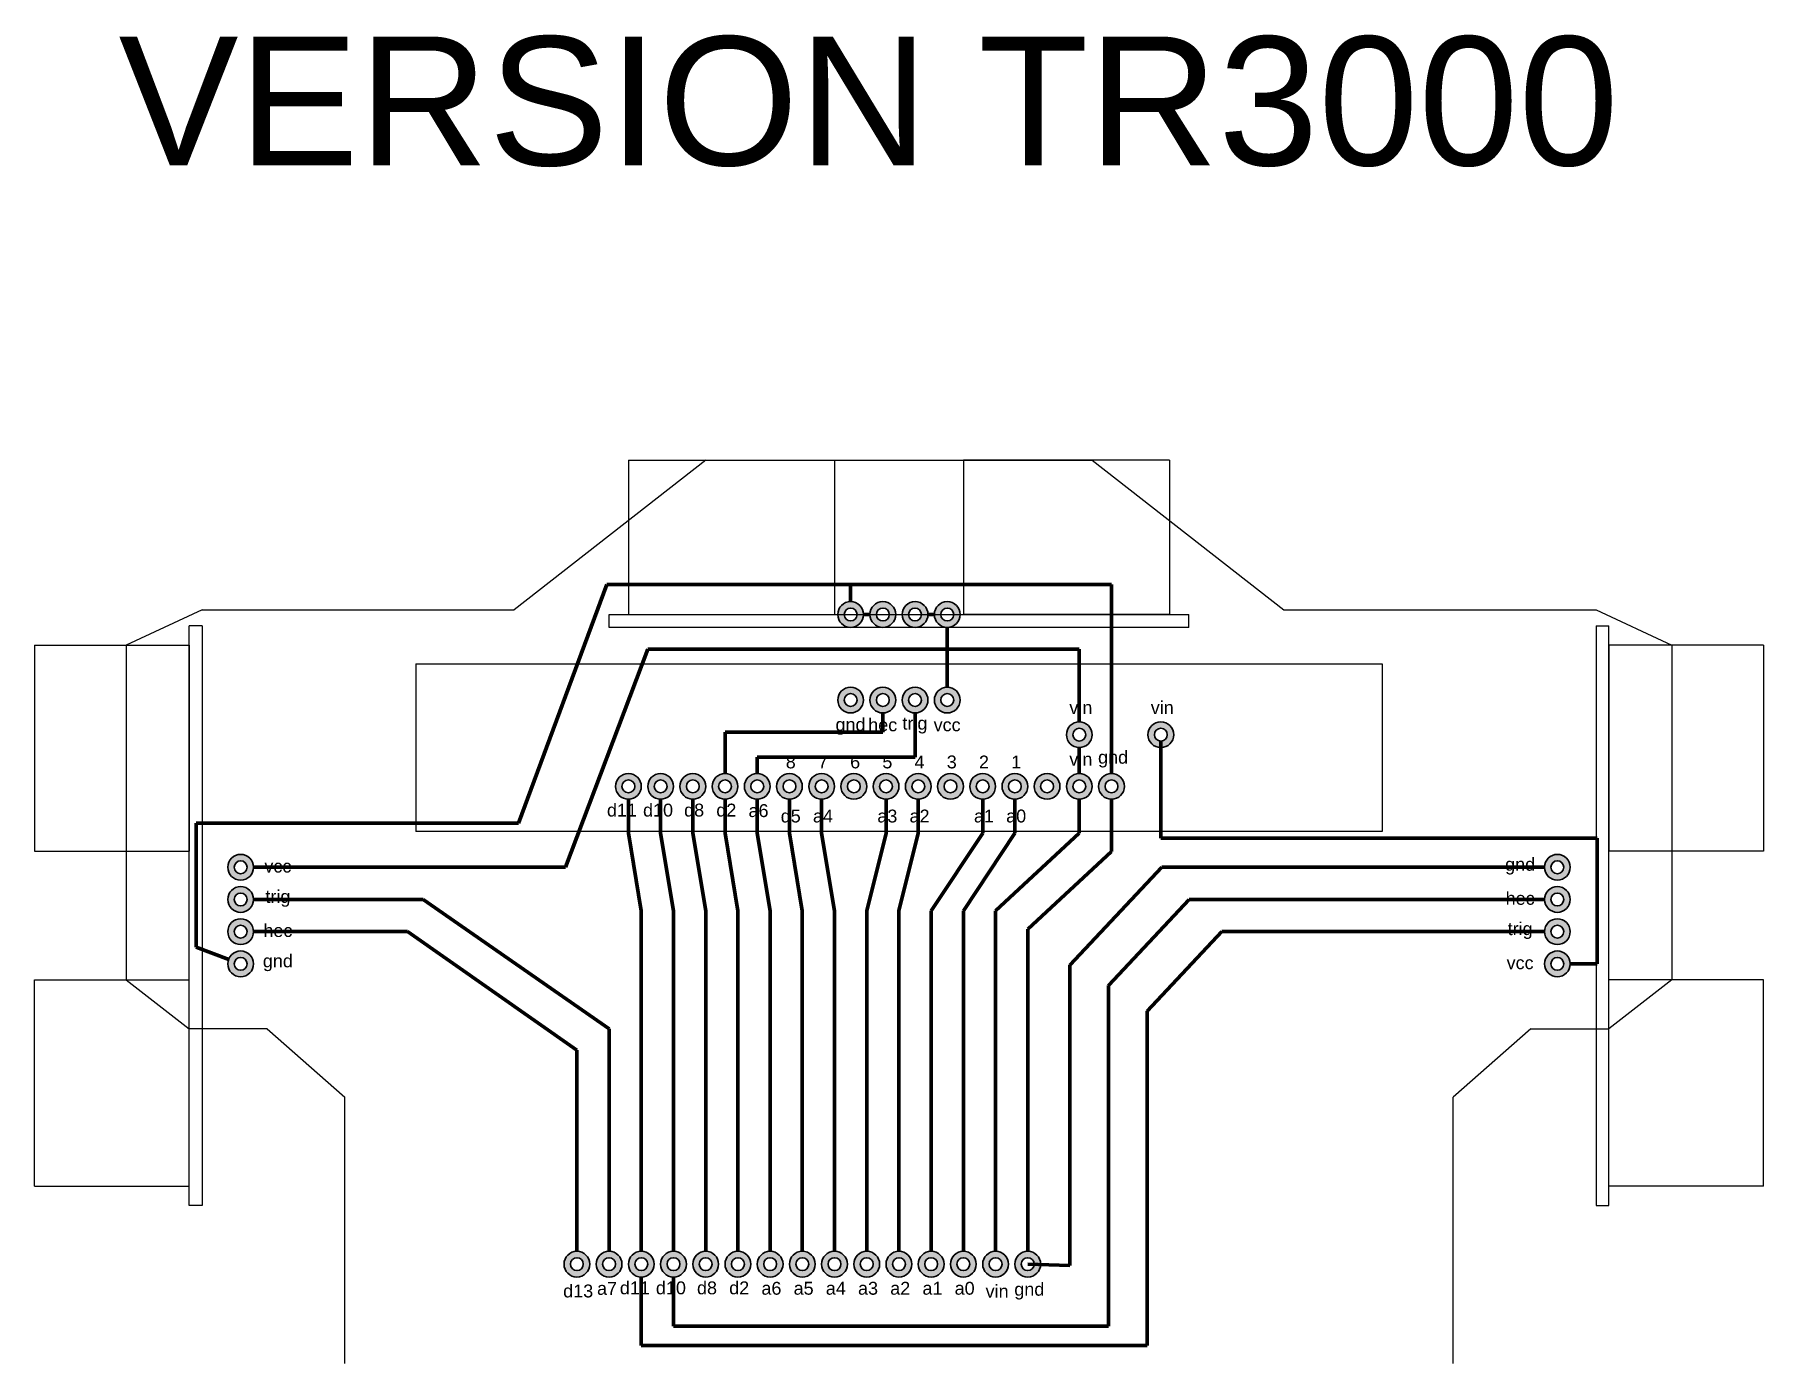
# Model space of a CAD drawing. Header units: millimetres. Extents: x 354 to 1075, y 97 to 298.
# Drawn here: x 749.4 to 883.6, y 195.6 to 298 of the extents above; entities that cross this region are included whole.
import ezdxf

# ---------------------------------------------------------------- set-up
doc = ezdxf.new("R2010")
doc.units = ezdxf.units.MM
doc.layers.add('motores', color=160, linetype='Continuous')
doc.layers.add('placas', color=80, linetype='Continuous')
doc.layers.add('ribetes', color=12, linetype='Continuous', lineweight=100)
doc.layers.add('TALADRO', color=210, linetype='Continuous', lineweight=35)
doc.styles.get("Standard").update_dxf_attribs({"font": 'arial.ttf'})

msp = doc.modelspace()

# ---------------------------------------------------------------- hatches: boundary and pattern name
at = {"layer": 'TALADRO'}
h = msp.add_hatch(color=256, dxfattribs=at)
h.dxf.hatch_style = 1
h.paths.add_polyline_path([(813.76, 252.99, 1), (811.76, 252.99, 1)])
h.paths.add_polyline_path([(812.26, 252.99, -1), (813.26, 252.99, -1)], flags=16)
h = msp.add_hatch(color=256, dxfattribs=at)
h.dxf.hatch_style = 1
h.paths.add_polyline_path([(816.26, 252.99, 1), (814.26, 252.99, 1)])
h.paths.add_polyline_path([(814.76, 252.99, -1), (815.76, 252.99, -1)], flags=16)
h = msp.add_hatch(color=256, dxfattribs=at)
h.dxf.hatch_style = 1
h.paths.add_polyline_path([(818.76, 252.99, 1), (816.76, 252.99, 1)])
h.paths.add_polyline_path([(817.26, 252.99, -1), (818.26, 252.99, -1)], flags=16)
h = msp.add_hatch(color=256, dxfattribs=at)
h.dxf.hatch_style = 1
h.paths.add_polyline_path([(821.26, 252.99, 1), (819.26, 252.99, 1)])
h.paths.add_polyline_path([(819.76, 252.99, -1), (820.76, 252.99, -1)], flags=16)
h = msp.add_hatch(color=256, dxfattribs=at)
h.dxf.hatch_style = 1
h.paths.add_polyline_path([(813.76, 246.35, 1), (811.76, 246.35, 1)])
h.paths.add_polyline_path([(813.26, 246.35, 1), (812.26, 246.35, 1)], flags=16)
h = msp.add_hatch(color=256, dxfattribs=at)
h.dxf.hatch_style = 1
h.paths.add_polyline_path([(816.26, 246.35, 1), (814.26, 246.35, 1)])
h.paths.add_polyline_path([(815.76, 246.35, 1), (814.76, 246.35, 1)], flags=16)
h = msp.add_hatch(color=256, dxfattribs=at)
h.dxf.hatch_style = 1
h.paths.add_polyline_path([(818.76, 246.35, 1), (816.76, 246.35, 1)])
h.paths.add_polyline_path([(818.26, 246.35, 1), (817.26, 246.35, 1)], flags=16)
h = msp.add_hatch(color=256, dxfattribs=at)
h.dxf.hatch_style = 1
h.paths.add_polyline_path([(821.26, 246.35, 1), (819.26, 246.35, 1)])
h.paths.add_polyline_path([(820.76, 246.35, 1), (819.76, 246.35, 1)], flags=16)
h = msp.add_hatch(color=256, dxfattribs=at)
h.dxf.hatch_style = 1
h.paths.add_polyline_path([(831.51, 243.66, 1), (829.51, 243.66, 1)])
h.paths.add_polyline_path([(831.01, 243.66, 1), (830.01, 243.66, 1)], flags=16)
h = msp.add_hatch(color=256, dxfattribs=at)
h.dxf.hatch_style = 1
h.paths.add_polyline_path([(837.84, 243.66, 1), (835.84, 243.66, 1)])
h.paths.add_polyline_path([(837.34, 243.66, 1), (836.34, 243.66, 1)], flags=16)
h = msp.add_hatch(color=256, dxfattribs=at)
h.dxf.hatch_style = 1
h.paths.add_polyline_path([(796.51, 239.65, 1), (794.51, 239.65, 1)])
h.paths.add_polyline_path([(796.01, 239.65, 1), (795.01, 239.65, 1)], flags=16)
h = msp.add_hatch(color=256, dxfattribs=at)
h.dxf.hatch_style = 1
h.paths.add_polyline_path([(799.01, 239.65, 1), (797.01, 239.65, 1)])
h.paths.add_polyline_path([(798.51, 239.65, 1), (797.51, 239.65, 1)], flags=16)
h = msp.add_hatch(color=256, dxfattribs=at)
h.dxf.hatch_style = 1
h.paths.add_polyline_path([(801.51, 239.65, 1), (799.51, 239.65, 1)])
h.paths.add_polyline_path([(801.01, 239.65, 1), (800.01, 239.65, 1)], flags=16)
h = msp.add_hatch(color=256, dxfattribs=at)
h.dxf.hatch_style = 1
h.paths.add_polyline_path([(804.01, 239.65, 1), (802.01, 239.65, 1)])
h.paths.add_polyline_path([(803.51, 239.65, 1), (802.51, 239.65, 1)], flags=16)
h = msp.add_hatch(color=256, dxfattribs=at)
h.dxf.hatch_style = 1
h.paths.add_polyline_path([(806.51, 239.65, 1), (804.51, 239.65, 1)])
h.paths.add_polyline_path([(806.01, 239.65, 1), (805.01, 239.65, 1)], flags=16)
h = msp.add_hatch(color=256, dxfattribs=at)
h.dxf.hatch_style = 1
h.paths.add_polyline_path([(809.01, 239.65, 1), (807.01, 239.65, 1)])
h.paths.add_polyline_path([(808.51, 239.65, 1), (807.51, 239.65, 1)], flags=16)
h = msp.add_hatch(color=256, dxfattribs=at)
h.dxf.hatch_style = 1
h.paths.add_polyline_path([(811.51, 239.65, 1), (809.51, 239.65, 1)])
h.paths.add_polyline_path([(811.01, 239.65, 1), (810.01, 239.65, 1)], flags=16)
h = msp.add_hatch(color=256, dxfattribs=at)
h.dxf.hatch_style = 1
h.paths.add_polyline_path([(814.01, 239.65, 1), (812.01, 239.65, 1)])
h.paths.add_polyline_path([(813.51, 239.65, 1), (812.51, 239.65, 1)], flags=16)
h = msp.add_hatch(color=256, dxfattribs=at)
h.dxf.hatch_style = 1
h.paths.add_polyline_path([(816.51, 239.65, 1), (814.51, 239.65, 1)])
h.paths.add_polyline_path([(816.01, 239.65, 1), (815.01, 239.65, 1)], flags=16)
h = msp.add_hatch(color=256, dxfattribs=at)
h.dxf.hatch_style = 1
h.paths.add_polyline_path([(819.01, 239.65, 1), (817.01, 239.65, 1)])
h.paths.add_polyline_path([(818.51, 239.65, 1), (817.51, 239.65, 1)], flags=16)
h = msp.add_hatch(color=256, dxfattribs=at)
h.dxf.hatch_style = 1
h.paths.add_polyline_path([(821.51, 239.65, 1), (819.51, 239.65, 1)])
h.paths.add_polyline_path([(821.01, 239.65, 1), (820.01, 239.65, 1)], flags=16)
h = msp.add_hatch(color=256, dxfattribs=at)
h.dxf.hatch_style = 1
h.paths.add_polyline_path([(824.01, 239.65, 1), (822.01, 239.65, 1)])
h.paths.add_polyline_path([(823.51, 239.65, 1), (822.51, 239.65, 1)], flags=16)
h = msp.add_hatch(color=256, dxfattribs=at)
h.dxf.hatch_style = 1
h.paths.add_polyline_path([(826.51, 239.65, 1), (824.51, 239.65, 1)])
h.paths.add_polyline_path([(826.01, 239.65, 1), (825.01, 239.65, 1)], flags=16)
h = msp.add_hatch(color=256, dxfattribs=at)
h.dxf.hatch_style = 1
h.paths.add_polyline_path([(829.01, 239.65, 1), (827.01, 239.65, 1)])
h.paths.add_polyline_path([(828.51, 239.65, 1), (827.51, 239.65, 1)], flags=16)
h = msp.add_hatch(color=256, dxfattribs=at)
h.dxf.hatch_style = 1
h.paths.add_polyline_path([(831.51, 239.65, 1), (829.51, 239.65, 1)])
h.paths.add_polyline_path([(831.01, 239.65, 1), (830.01, 239.65, 1)], flags=16)
h = msp.add_hatch(color=256, dxfattribs=at)
h.dxf.hatch_style = 1
h.paths.add_polyline_path([(834.01, 239.65, 1), (832.01, 239.65, 1)])
h.paths.add_polyline_path([(833.51, 239.65, 1), (832.51, 239.65, 1)], flags=16)
h = msp.add_hatch(color=256, dxfattribs=at)
h.dxf.hatch_style = 1
h.paths.add_polyline_path([(766.41, 233.37, 1), (764.41, 233.37, 1)])
h.paths.add_polyline_path([(765.91, 233.37, 1), (764.91, 233.37, 1)], flags=16)
h = msp.add_hatch(color=256, dxfattribs=at)
h.dxf.hatch_style = 1
h.paths.add_polyline_path([(868.62, 233.37, 1), (866.62, 233.37, 1)])
h.paths.add_polyline_path([(868.12, 233.37, 1), (867.12, 233.37, 1)], flags=16)
h = msp.add_hatch(color=256, dxfattribs=at)
h.dxf.hatch_style = 1
h.paths.add_polyline_path([(766.41, 230.87, 1), (764.41, 230.87, 1)])
h.paths.add_polyline_path([(765.91, 230.87, 1), (764.91, 230.87, 1)], flags=16)
h = msp.add_hatch(color=256, dxfattribs=at)
h.dxf.hatch_style = 1
h.paths.add_polyline_path([(868.62, 230.87, 1), (866.62, 230.87, 1)])
h.paths.add_polyline_path([(868.12, 230.87, 1), (867.12, 230.87, 1)], flags=16)
h = msp.add_hatch(color=256, dxfattribs=at)
h.dxf.hatch_style = 1
h.paths.add_polyline_path([(766.41, 228.37, 1), (764.41, 228.37, 1)])
h.paths.add_polyline_path([(765.91, 228.37, 1), (764.91, 228.37, 1)], flags=16)
h = msp.add_hatch(color=256, dxfattribs=at)
h.dxf.hatch_style = 1
h.paths.add_polyline_path([(868.62, 228.37, 1), (866.62, 228.37, 1)])
h.paths.add_polyline_path([(868.12, 228.37, 1), (867.12, 228.37, 1)], flags=16)
h = msp.add_hatch(color=256, dxfattribs=at)
h.dxf.hatch_style = 1
h.paths.add_polyline_path([(766.41, 225.87, 1), (764.41, 225.87, 1)])
h.paths.add_polyline_path([(765.91, 225.87, 1), (764.91, 225.87, 1)], flags=16)
h = msp.add_hatch(color=256, dxfattribs=at)
h.dxf.hatch_style = 1
h.paths.add_polyline_path([(868.62, 225.87, 1), (866.62, 225.87, 1)])
h.paths.add_polyline_path([(868.12, 225.87, 1), (867.12, 225.87, 1)], flags=16)
h = msp.add_hatch(color=256, dxfattribs=at)
h.dxf.hatch_style = 1
h.paths.add_polyline_path([(792.51, 202.56, 1), (790.51, 202.56, 1)])
h.paths.add_polyline_path([(791.01, 202.56, -1), (792.01, 202.56, -1)], flags=16)
h = msp.add_hatch(color=256, dxfattribs=at)
h.dxf.hatch_style = 1
h.paths.add_polyline_path([(795.01, 202.56, 1), (793.01, 202.56, 1)])
h.paths.add_polyline_path([(793.51, 202.56, -1), (794.51, 202.56, -1)], flags=16)
h = msp.add_hatch(color=256, dxfattribs=at)
h.dxf.hatch_style = 1
h.paths.add_polyline_path([(797.51, 202.56, 1), (795.51, 202.56, 1)])
h.paths.add_polyline_path([(796.01, 202.56, -1), (797.01, 202.56, -1)], flags=16)
h = msp.add_hatch(color=256, dxfattribs=at)
h.dxf.hatch_style = 1
h.paths.add_polyline_path([(800.01, 202.56, 1), (798.01, 202.56, 1)])
h.paths.add_polyline_path([(798.51, 202.56, -1), (799.51, 202.56, -1)], flags=16)
h = msp.add_hatch(color=256, dxfattribs=at)
h.dxf.hatch_style = 1
h.paths.add_polyline_path([(802.51, 202.56, 1), (800.51, 202.56, 1)])
h.paths.add_polyline_path([(801.01, 202.56, -1), (802.01, 202.56, -1)], flags=16)
h = msp.add_hatch(color=256, dxfattribs=at)
h.dxf.hatch_style = 1
h.paths.add_polyline_path([(805.01, 202.56, 1), (803.01, 202.56, 1)])
h.paths.add_polyline_path([(803.51, 202.56, -1), (804.51, 202.56, -1)], flags=16)
h = msp.add_hatch(color=256, dxfattribs=at)
h.dxf.hatch_style = 1
h.paths.add_polyline_path([(805.51, 202.56, 1), (807.51, 202.56, 1)])
h.paths.add_polyline_path([(807.01, 202.56, -1), (806.01, 202.56, -1)], flags=16)
h = msp.add_hatch(color=256, dxfattribs=at)
h.dxf.hatch_style = 1
h.paths.add_polyline_path([(808.01, 202.56, 1), (810.01, 202.56, 1)])
h.paths.add_polyline_path([(809.51, 202.56, -1), (808.51, 202.56, -1)], flags=16)
h = msp.add_hatch(color=256, dxfattribs=at)
h.dxf.hatch_style = 1
h.paths.add_polyline_path([(810.51, 202.56, 1), (812.51, 202.56, 1)])
h.paths.add_polyline_path([(812.01, 202.56, -1), (811.01, 202.56, -1)], flags=16)
h = msp.add_hatch(color=256, dxfattribs=at)
h.dxf.hatch_style = 1
h.paths.add_polyline_path([(813.01, 202.56, 1), (815.01, 202.56, 1)])
h.paths.add_polyline_path([(814.51, 202.56, -1), (813.51, 202.56, -1)], flags=16)
h = msp.add_hatch(color=256, dxfattribs=at)
h.dxf.hatch_style = 1
h.paths.add_polyline_path([(815.51, 202.56, 1), (817.51, 202.56, 1)])
h.paths.add_polyline_path([(817.01, 202.56, -1), (816.01, 202.56, -1)], flags=16)
h = msp.add_hatch(color=256, dxfattribs=at)
h.dxf.hatch_style = 1
h.paths.add_polyline_path([(818.01, 202.56, 1), (820.01, 202.56, 1)])
h.paths.add_polyline_path([(819.51, 202.56, -1), (818.51, 202.56, -1)], flags=16)
h = msp.add_hatch(color=256, dxfattribs=at)
h.dxf.hatch_style = 1
h.paths.add_polyline_path([(820.51, 202.56, 1), (822.51, 202.56, 1)])
h.paths.add_polyline_path([(822.01, 202.56, -1), (821.01, 202.56, -1)], flags=16)
h = msp.add_hatch(color=256, dxfattribs=at)
h.dxf.hatch_style = 1
h.paths.add_polyline_path([(823.01, 202.56, 1), (825.01, 202.56, 1)])
h.paths.add_polyline_path([(824.51, 202.56, -1), (823.51, 202.56, -1)], flags=16)
h = msp.add_hatch(color=256, dxfattribs=at)
h.dxf.hatch_style = 1
h.paths.add_polyline_path([(825.51, 202.56, 1), (827.51, 202.56, 1)])
h.paths.add_polyline_path([(827.01, 202.56, -1), (826.01, 202.56, -1)], flags=16)

# ---------------------------------------------------------------- linework, layer by layer
for p, q in [((801.51, 264.98), (786.64, 253.35)), ((801.51, 264.98), (831.51, 264.98)), ((831.51, 264.98), (846.39, 253.35)), ((762.41, 253.35), (756.51, 250.62)), ((762.41, 253.35), (786.64, 253.35)), ((846.39, 253.35), (870.62, 253.35)), ((870.62, 253.35), (876.51, 250.62)), ((756.51, 250.62), (756.51, 224.62)), ((876.51, 250.62), (876.51, 224.62)), ((756.51, 224.62), (761.41, 220.82)), ((876.51, 224.62), (871.62, 220.82)), ((767.48, 220.82), (761.41, 220.82)), ((767.48, 220.82), (773.5, 215.51)), ((865.55, 220.82), (859.53, 215.51)), ((865.55, 220.82), (871.62, 220.82)), ((773.5, 194.85), (773.5, 215.51)), ((859.53, 194.85), (859.53, 215.51))]:
    msp.add_line(p, q)
at = {"layer": 'motores'}
for p, q in [((779.01, 249.15), (854.01, 249.15)), ((779.01, 249.15), (779.01, 236.15)), ((854.01, 249.15), (854.01, 236.15)), ((854.01, 236.15), (779.01, 236.15))]:
    msp.add_line(p, q, dxfattribs=at)
at = {"layer": 'placas'}
for p, q in [((795.51, 264.98), (811.51, 264.98)), ((795.51, 264.98), (795.51, 252.98)), ((811.51, 264.98), (811.51, 252.98)), ((837.51, 264.98), (821.51, 264.98)), ((821.51, 264.98), (821.51, 252.98)), ((837.51, 264.98), (837.51, 252.98)), ((794.01, 251.98), (794.01, 252.98)), ((794.01, 252.98), (839.01, 252.98)), ((795.51, 252.98), (811.51, 252.98)), ((837.51, 252.98), (821.51, 252.98)), ((839.01, 251.98), (839.01, 252.98)), ((761.41, 207.12), (761.41, 252.12)), ((762.41, 252.12), (761.41, 252.12)), ((762.41, 252.12), (762.41, 207.12)), ((839.01, 251.98), (794.01, 251.98)), ((870.62, 252.12), (870.62, 207.12)), ((870.62, 252.12), (871.62, 252.12)), ((871.62, 207.12), (871.62, 252.12)), ((749.41, 250.62), (749.41, 234.62)), ((749.41, 250.62), (761.41, 250.62)), ((761.41, 250.62), (761.41, 234.62)), ((871.62, 250.62), (871.62, 234.62)), ((883.62, 250.62), (871.62, 250.62)), ((883.62, 250.62), (883.62, 234.62)), ((749.41, 234.62), (761.41, 234.62)), ((883.62, 234.62), (871.62, 234.62)), ((749.41, 208.62), (749.41, 224.62)), ((749.41, 224.62), (761.41, 224.62)), ((761.41, 208.62), (761.41, 224.62)), ((883.62, 224.62), (871.62, 224.62)), ((871.62, 208.62), (871.62, 224.62)), ((883.62, 208.62), (883.62, 224.62)), ((749.41, 208.62), (761.41, 208.62)), ((883.62, 208.62), (871.62, 208.62)), ((762.41, 207.12), (761.41, 207.12)), ((870.62, 207.12), (871.62, 207.12))]:
    msp.add_line(p, q, dxfattribs=at)
at = {"layer": 'ribetes'}
for p, q in [((793.83, 255.33), (786.98, 236.79)), ((833.01, 255.33), (793.83, 255.33)), ((812.76, 253.99), (812.76, 255.33)), ((833.01, 240.65), (833.01, 255.33)), ((813.76, 252.99), (814.26, 252.99)), ((819.26, 252.99), (818.76, 252.99)), ((820.26, 247.35), (820.26, 251.98)), ((797.03, 250.3), (790.63, 233.37)), ((830.51, 250.3), (797.03, 250.3)), ((830.51, 244.66), (830.51, 250.3)), ((815.26, 245.35), (815.26, 243.86)), ((817.76, 245.35), (817.76, 241.92)), ((803.01, 240.65), (803.01, 243.86)), ((815.26, 243.86), (803.01, 243.86)), ((836.84, 235.64), (836.84, 243.16)), ((805.51, 240.65), (805.51, 241.92)), ((817.76, 241.92), (805.51, 241.92)), ((830.51, 240.65), (830.51, 242.66)), ((795.51, 236.02), (795.51, 238.65)), ((798.01, 236.02), (798.01, 238.65)), ((800.51, 236.02), (800.51, 238.65)), ((803.01, 236.02), (803.01, 238.65)), ((805.51, 236.02), (805.51, 238.65)), ((808.01, 236.02), (808.01, 238.65)), ((808.01, 236.02), (808.01, 238.65)), ((810.51, 236.02), (810.51, 238.65)), ((815.51, 236.02), (815.51, 238.65)), ((818.01, 236.02), (818.01, 238.65)), ((823.01, 236.02), (823.01, 238.65)), ((825.51, 236.02), (825.51, 238.65)), ((830.51, 236.02), (830.51, 238.65)), ((833.01, 234.59), (833.01, 238.65)), ((761.95, 236.79), (761.95, 227.16)), ((786.98, 236.79), (761.95, 236.79)), ((795.51, 236.02), (796.51, 229.98)), ((798.01, 236.02), (799.01, 229.98)), ((800.51, 236.02), (801.51, 229.98)), ((804.01, 229.98), (803.01, 236.02)), ((806.51, 229.98), (805.51, 236.02)), ((809.01, 229.98), (808.01, 236.02)), ((811.51, 229.98), (810.51, 236.02)), ((814.01, 229.98), (815.51, 236.02)), ((816.51, 229.98), (818.01, 236.02)), ((819.01, 229.98), (823.01, 236.02)), ((821.51, 229.98), (825.51, 236.02)), ((824.01, 229.98), (830.51, 236.02)), ((870.71, 235.64), (836.84, 235.64)), ((870.71, 225.87), (870.71, 235.64)), ((826.51, 228.56), (833.01, 234.59)), ((766.41, 233.37), (790.63, 233.37)), ((836.91, 233.37), (829.77, 225.77)), ((866.62, 233.37), (836.91, 233.37)), ((766.41, 230.87), (779.57, 230.87)), ((779.57, 230.87), (794.01, 220.82)), ((839.05, 230.87), (832.77, 224.18)), ((866.62, 230.87), (839.05, 230.87)), ((796.51, 203.56), (796.51, 229.98)), ((799.01, 203.56), (799.01, 229.98)), ((801.51, 203.56), (801.51, 229.98)), ((804.01, 203.56), (804.01, 229.98)), ((806.51, 203.56), (806.51, 229.98)), ((809.01, 203.56), (809.01, 229.98)), ((811.51, 203.56), (811.51, 229.98)), ((814.01, 203.56), (814.01, 229.98)), ((816.51, 203.56), (816.51, 229.98)), ((819.01, 203.56), (819.01, 229.98)), ((821.51, 203.56), (821.51, 229.98)), ((824.01, 203.56), (824.01, 229.98)), ((766.41, 228.37), (778.36, 228.37)), ((778.36, 228.37), (791.51, 219.17)), ((826.51, 203.56), (826.51, 228.56)), ((841.57, 228.37), (835.77, 222.19)), ((836.7, 228.37), (836.7, 228.37)), ((866.62, 228.37), (841.57, 228.37)), ((761.95, 227.16), (764.48, 226.22)), ((829.77, 225.77), (829.77, 202.45)), ((868.62, 225.87), (870.71, 225.87)), ((832.77, 224.18), (832.77, 197.75)), ((835.77, 222.19), (835.77, 196.25)), ((794.01, 203.56), (794.01, 220.82)), ((791.51, 203.56), (791.51, 219.17)), ((796.51, 201.56), (796.51, 196.25)), ((799.01, 201.56), (799.01, 197.75)), ((829.77, 202.45), (826.51, 202.56)), ((799.01, 197.75), (832.77, 197.75)), ((796.51, 196.25), (835.77, 196.25))]:
    msp.add_line(p, q, dxfattribs=at)
at = {"layer": 'TALADRO'}
for centre, radius in [((812.76, 252.99), 1), ((815.26, 252.99), 1), ((817.76, 252.99), 1), ((820.26, 252.99), 1), ((812.76, 252.99), 0.5), ((815.26, 252.99), 0.5), ((817.76, 252.99), 0.5), ((820.26, 252.99), 0.5), ((812.76, 246.35), 1), ((815.26, 246.35), 1), ((817.76, 246.35), 1), ((820.26, 246.35), 1), ((812.76, 246.35), 0.5), ((815.26, 246.35), 0.5), ((817.76, 246.35), 0.5), ((820.26, 246.35), 0.5), ((830.51, 243.66), 1), ((836.84, 243.66), 1), ((830.51, 243.66), 0.5), ((836.84, 243.66), 0.5), ((795.51, 239.65), 1), ((798.01, 239.65), 1), ((800.51, 239.65), 1), ((803.01, 239.65), 1), ((805.51, 239.65), 1), ((808.01, 239.65), 1), ((810.51, 239.65), 1), ((813.01, 239.65), 1), ((815.51, 239.65), 1), ((818.01, 239.65), 1), ((820.51, 239.65), 1), ((823.01, 239.65), 1), ((825.51, 239.65), 1), ((828.01, 239.65), 1), ((830.51, 239.65), 1), ((833.01, 239.65), 1), ((795.51, 239.65), 0.5), ((798.01, 239.65), 0.5), ((800.51, 239.65), 0.5), ((803.01, 239.65), 0.5), ((805.51, 239.65), 0.5), ((808.01, 239.65), 0.5), ((810.51, 239.65), 0.5), ((813.01, 239.65), 0.5), ((815.51, 239.65), 0.5), ((818.01, 239.65), 0.5), ((820.51, 239.65), 0.5), ((823.01, 239.65), 0.5), ((825.51, 239.65), 0.5), ((828.01, 239.65), 0.5), ((830.51, 239.65), 0.5), ((833.01, 239.65), 0.5), ((765.41, 233.37), 1), ((765.41, 233.37), 0.5), ((867.62, 233.37), 1), ((867.62, 233.37), 0.5), ((765.41, 230.87), 1), ((765.41, 230.87), 0.5), ((867.62, 230.87), 1), ((867.62, 230.87), 0.5), ((765.41, 228.37), 1), ((765.41, 228.37), 0.5), ((867.62, 228.37), 1), ((867.62, 228.37), 0.5), ((765.41, 225.87), 1), ((867.62, 225.87), 1), ((765.41, 225.87), 0.5), ((867.62, 225.87), 0.5), ((791.51, 202.56), 1), ((791.51, 202.56), 0.5), ((794.01, 202.56), 1), ((794.01, 202.56), 0.5), ((796.51, 202.56), 1), ((796.51, 202.56), 0.5), ((799.01, 202.56), 1), ((799.01, 202.56), 0.5), ((801.51, 202.56), 1), ((801.51, 202.56), 0.5), ((804.01, 202.56), 1), ((804.01, 202.56), 0.5), ((806.51, 202.56), 1), ((806.51, 202.56), 0.5), ((809.01, 202.56), 1), ((809.01, 202.56), 0.5), ((811.51, 202.56), 1), ((811.51, 202.56), 0.5), ((814.01, 202.56), 1), ((814.01, 202.56), 0.5), ((816.51, 202.56), 1), ((816.51, 202.56), 0.5), ((819.01, 202.56), 1), ((819.01, 202.56), 0.5), ((821.51, 202.56), 1), ((821.51, 202.56), 0.5), ((824.01, 202.56), 1), ((824.01, 202.56), 0.5), ((826.51, 202.56), 1), ((826.51, 202.56), 0.5)]:
    msp.add_circle(centre, radius, dxfattribs=at)

# ---------------------------------------------------------------- texts
at = {"insert": (754.58, 297.86), "char_height": 10, "attachment_point": 1}
msp.add_mtext_dynamic_manual_height_columns('\\pi1.35003;VERSION TR3000', width=118.4299, gutter_width=12.5, heights=[0], dxfattribs=at)
at = {"layer": 'placas', "char_height": 1, "attachment_point": 5}
for s, insert in [('vin', (830.63, 245.77)), ('vin', (836.95, 245.77)), ('gnd', (812.75, 244.3)), ('hec', (815.25, 244.42)), ('trig', (817.75, 244.4)), ('vcc', (820.25, 244.42)), ('8', (808.11, 241.54)), ('7', (810.61, 241.54)), ('6', (813.11, 241.54)), ('5', (815.61, 241.54)), ('4', (818.11, 241.54)), ('3', (820.61, 241.54)), ('2', (823.11, 241.54)), ('1', (825.61, 241.54)), ('vin', (830.63, 241.76)), ('gnd', (833.13, 241.76)), ('d11', (795.01, 237.8)), ('d10', (797.81, 237.8)), ('d8', (800.61, 237.8)), ('d2', (803.11, 237.8)), ('a6', (805.61, 237.76)), ('d5', (808.11, 237.34)), ('a4', (810.61, 237.34)), ('a3', (815.61, 237.34)), ('a2', (818.11, 237.34)), ('a1', (823.11, 237.34)), ('a0', (825.61, 237.34)), ('vcc', (768.3, 233.45)), ('gnd', (864.73, 233.45)), ('trig', (768.3, 230.95)), ('hec', (864.73, 230.95)), ('hec', (768.3, 228.45)), ('trig', (864.73, 228.45)), ('gnd', (768.3, 225.95)), ('vcc', (864.73, 225.95)), ('d13', (791.61, 200.47)), ('a7', (793.85, 200.67)), ('d11', (796.01, 200.71)), ('d10', (798.81, 200.71)), ('d8', (801.61, 200.71)), ('d2', (804.11, 200.71)), ('a6', (806.61, 200.68)), ('a5', (809.11, 200.68)), ('a4', (811.61, 200.68)), ('a3', (814.11, 200.68)), ('a2', (816.61, 200.68)), ('a1', (819.11, 200.68)), ('a0', (821.61, 200.68)), ('vin', (824.13, 200.46)), ('gnd', (826.63, 200.46))]:
    msp.add_mtext_dynamic_manual_height_columns(s, width=2.2173, gutter_width=12.5, heights=[0], dxfattribs=dict(at, insert=insert))

doc.saveas('drawing.dxf')
